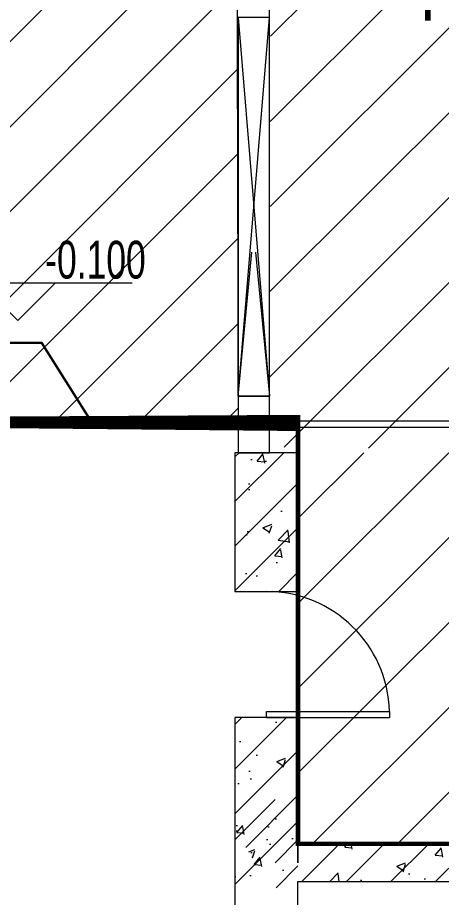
# Model space of a CAD drawing. Extents: x 13114849 to 13479250, y 160225 to 278773.
# Drawn here: x 13447977 to 13451333, y 181135 to 188110 of the extents above; entities that cross this region are included whole.
import ezdxf

# ---------------------------------------------------------------- set-up
doc = ezdxf.new("R2010")
doc.units = 0
doc.header["$LTSCALE"] = 1000
doc.header["$MEASUREMENT"] = 0
doc.linetypes.add('DASH', pattern=[0.35, 0.25, -0.1])
doc.linetypes.add('DOTE', pattern=[2.4200000000000004, 2, -0.2, 0.02, -0.2])
doc.layers.add('DUCT-X-P标注', color=7, linetype='Continuous')
doc.layers.add('PUB_TEXT', color=8, linetype='Continuous')
doc.layers.add('建筑底图', color=8, linetype='Continuous', lineweight=13)
doc.styles.add('C', font='HZTXT_E', dxfattribs={"width": 0.7, "bigfont": 'HZTXT'})
doc.styles.add('宋体', font='')
doc.styles.get('宋体').set_extended_font_data('SimSun')
pattern_1 = [(45, (0.2669163811951876, -129739.492322559), (-336.7596045400932, 336.7596045400933), [])]
pattern_2 = [(45, (-133785.1337951943, -33831), (-176.7766952966369, 176.7766952966369), []), (49.99999999999999, (-133785.1337951943, -33831), (717.2601826007534, -62.75213498259511), [75, -825]), (355, (-133785.1337951943, -33831), (-138.751333613, 752.1921337000118), [60, -660]), (100.4514, (-133725.362115195, -33836.22933999999), (578.5093817140216, 689.4395420609536), [63.74019000000001, -701.142112]), (46.18420000000001, (-133785.1337951943, -33631), (1067.241048625644, -165.5190143290181), [112.5, -1237.5]), (96.6356, (-133696.1970501952, -33644.79330700001), (934.6627055487033, 974.1178709004417), [95.610288, -1051.713]), (351.1842, (-133785.1337951943, -33631), (934.6619451336272, 974.1186009253246), [90, -990]), (21, (-133685.1337951943, -33681), (596.9070521184617, -402.6188906653388), [75, -825]), (326.0000000000001, (-133685.1337951943, -33681), (243.3153319215817, 725.150045046853), [60, -660]), (71.4514, (-133635.3915621936, -33714.55160599999), (840.22262858149, 322.5304967099524), [63.74019000000001, -701.142112]), (37.50000000000001, (-133785.1337951943, -33831), (12.15985531729067, 332.8938538313115), [0, -652, 0, -670, 0, -662.5]), (7.499999999999999, (-133785.1337951943, -33831), (263.0695374421486, 394.4117118823602), [0, -382, 0, -637, 0, -252.5]), (327.5, (-134008.1337951943, -33831), (533.822436172409, -22.55487173437976), [0, -250, 0, -780, 0, -1035]), (317.5, (-134108.1337951943, -33831), (583.1861693423863, 100.1049823323177), [0, -325, 0, -518, 0, -735])]

# ---------------------------------------------------------------- blocks, each defined once
blk = doc.blocks.new('_FZH')
blk.add_lwpolyline([(-0.5, -0.5), (0.5, -0.5), (0.5, 0.5), (-0.4999999999999999, 0.5)], close=True)
blk = doc.blocks.new('$DorLib2D$00000001')
for p, q in [((0.45, 0.975), (0.5000000000000002, 0.975)), ((0.45, 0), (0.45, 0.975)), ((0.5, 0), (0.5, 0.975)), ((0.5, 0), (0.45, 0))]:
    blk.add_line(p, q)
at = {"lineweight": 13}
blk.add_arc((0.475, 0), 0.975, 91.46928358135379, 180, dxfattribs=at)

msp = doc.modelspace()

# ---------------------------------------------------------------- hatches: boundary and pattern name
at = {"layer": '建筑底图', "linetype": 'DASH'}
h = msp.add_hatch(dxfattribs=at)
h.set_pattern_fill('ANSI31', color=8, scale=300, style=0)
h.set_pattern_definition(pattern_1)
h.paths.add_polyline_path([(13449997.3662043, 197653.7500886408), (13455897.36620666, 197653.7500886404), (13455897.366207, 184653.7500886758), (13449972.36620379, 184703.7525290663)])
h = msp.add_hatch(dxfattribs=at)
h.set_pattern_fill('ANSI31', color=8, scale=300, style=0)
h.set_pattern_definition(pattern_1)
h.paths.add_polyline_path([(13444197.36620512, 194859.5146828463), (13446297.36620497, 194859.5146828463), (13446297.36620497, 194309.5146844555), (13447497.36620497, 194309.514683548), (13447497.36620535, 194809.5146845103), (13449697.36620421, 194809.5146845718), (13449722.36620434, 184909.5171260531), (13444172.3662059, 184909.5171263935)])
at = {"layer": '建筑底图'}
h = msp.add_hatch(dxfattribs=at)
h.set_pattern_fill('钢筋混凝土', color=8, scale=100, style=0)
h.set_pattern_definition(pattern_2)
h.paths.add_polyline_path([(13449697.36620472, 184659.5146844574), (13449697.36620468, 183559.5215253906), (13450197.36620467, 183559.5215253907), (13450197.36620472, 184659.5146844574)])
at = {"layer": '建筑底图', "linetype": 'DASH'}
h = msp.add_hatch(dxfattribs=at)
h.set_pattern_fill('ANSI31', color=8, scale=300, style=0)
h.set_pattern_definition(pattern_1)
h.paths.add_polyline_path([(13450197.36620472, 184659.517194763), (13455697.36620442, 184659.517194763), (13455697.36620442, 181559.5181041011), (13450197.36620472, 181559.5181041011)])
at = {"layer": '建筑底图'}
h = msp.add_hatch(dxfattribs=at)
h.set_pattern_fill('钢筋混凝土', color=8, scale=100, style=0)
h.set_pattern_definition(pattern_2)
h.paths.add_polyline_path([(13450197.36620472, 181409.5171034763), (13450197.36620467, 182559.5215253906), (13449697.36620466, 182559.5215253906), (13449697.36620466, 181659.5171034578), (13449864.03287143, 181409.5171034882)])
h = msp.add_hatch(dxfattribs=at)
h.set_pattern_fill('钢筋混凝土', color=8, scale=100, style=0)
h.set_pattern_definition([(45, (-133785.1337951943, -33331), (-176.7766952966369, 176.7766952966369), []), (49.99999999999999, (-133785.1337951943, -33331), (717.2601826007534, -62.75213498259511), [75, -825]), (355, (-133785.1337951943, -33331), (-138.751333613, 752.1921337000118), [60, -660]), (100.4514, (-133725.362115195, -33336.22933999999), (578.5093817140216, 689.4395420609536), [63.74019000000001, -701.142112]), (46.18420000000001, (-133785.1337951943, -33131), (1067.241048625644, -165.5190143290181), [112.5, -1237.5]), (96.6356, (-133696.1970501952, -33144.79330700001), (934.6627055487033, 974.1178709004417), [95.610288, -1051.713]), (351.1842, (-133785.1337951943, -33131), (934.6619451336272, 974.1186009253246), [90, -990]), (21, (-133685.1337951943, -33181), (596.9070521184617, -402.6188906653388), [75, -825]), (326.0000000000001, (-133685.1337951943, -33181), (243.3153319215817, 725.150045046853), [60, -660]), (71.4514, (-133635.3915621936, -33214.55160599999), (840.22262858149, 322.5304967099524), [63.74019000000001, -701.142112]), (37.50000000000001, (-133785.1337951943, -33331), (12.15985531729067, 332.8938538313115), [0, -652, 0, -670, 0, -662.5]), (7.499999999999999, (-133785.1337951943, -33331), (263.0695374421486, 394.4117118823602), [0, -382, 0, -637, 0, -252.5]), (327.5, (-134008.1337951943, -33331), (533.822436172409, -22.55487173437976), [0, -250, 0, -780, 0, -1035]), (317.5, (-134108.1337951943, -33331), (583.1861693423863, 100.1049823323177), [0, -325, 0, -518, 0, -735])])
h.paths.add_polyline_path([(13450030.69953811, 181209.5181044539), (13450197.36620485, 181359.5181044875), (13450197.36620472, 181909.5171034763), (13449864.03287143, 181909.5171034882), (13449697.36620492, 181659.5171035305), (13449697.36620472, 181209.518104351)])
h = msp.add_hatch(dxfattribs=at)
h.set_pattern_fill('钢筋混凝土', color=8, scale=100, style=0)
h.set_pattern_definition([(45, (-133785.1337951943, -33131), (-176.7766952966369, 176.7766952966369), []), (49.99999999999999, (-133785.1337951943, -33131), (717.2601826007534, -62.75213498259511), [75, -825]), (355, (-133785.1337951943, -33131), (-138.751333613, 752.1921337000118), [60, -660]), (100.4514, (-133725.362115195, -33136.22933999999), (578.5093817140216, 689.4395420609536), [63.74019000000001, -701.142112]), (46.18420000000001, (-133785.1337951943, -32931), (1067.241048625644, -165.5190143290181), [112.5, -1237.5]), (96.6356, (-133696.1970501952, -32944.79330700001), (934.6627055487033, 974.1178709004417), [95.610288, -1051.713]), (351.1842, (-133785.1337951943, -32931), (934.6619451336272, 974.1186009253246), [90, -990]), (21, (-133685.1337951943, -32981), (596.9070521184617, -402.6188906653388), [75, -825]), (326.0000000000001, (-133685.1337951943, -32981), (243.3153319215817, 725.150045046853), [60, -660]), (71.4514, (-133635.3915621936, -33014.55160599999), (840.22262858149, 322.5304967099524), [63.74019000000001, -701.142112]), (37.50000000000001, (-133785.1337951943, -33131), (12.15985531729067, 332.8938538313115), [0, -652, 0, -670, 0, -662.5]), (7.499999999999999, (-133785.1337951943, -33131), (263.0695374421486, 394.4117118823602), [0, -382, 0, -637, 0, -252.5]), (327.5, (-134008.1337951943, -33131), (533.822436172409, -22.55487173437976), [0, -250, 0, -780, 0, -1035]), (317.5, (-134108.1337951943, -33131), (583.1861693423863, 100.1049823323177), [0, -325, 0, -518, 0, -735])])
h.paths.add_polyline_path([(13450030.69953811, 181409.5181044539), (13450197.36620476, 181259.5181045234), (13451697.36620655, 181259.5181043504), (13451697.36620655, 181559.5181043504), (13450197.36620485, 181559.5181044875)])

# ---------------------------------------------------------------- linework, layer by layer
at = {"layer": 'DUCT-X-P标注', "const_width": 35}
for points in [[(13444172.36620502, 194858.5527504617), (13449972.36620392, 194858.5527507599), (13449972.36620495, 197908.5527505617), (13455922.3662057, 197908.5527494717), (13455922.3662066, 181559.5181043504), (13450197.36620492, 181559.5181043504), (13450197.36620492, 184908.5551909725), (13444172.36455094, 184908.5551909651), (13444172.36785951, 194858.5534472385)], [(13444172.36620507, 194858.5527451193), (13449972.36620396, 194858.5527454176), (13449972.366205, 197908.5527452193), (13455922.36620575, 197908.5527441294), (13455922.3662066, 181559.5181043504), (13450197.36620492, 181559.5181043504), (13450197.36620497, 184908.5551856302), (13444172.36455098, 184908.5551856227), (13444172.36785955, 194858.5534418962)]]:
    msp.add_lwpolyline(points, dxfattribs=at)
at = {"layer": 'DUCT-X-P标注'}
for points in [[(13448560.16630851, 184909.5169048265), (13448168.35864133, 185530.4785216213), (13445267.92820133, 185530.4785216213)], [(13448560.1676852, 184909.5169048265), (13448168.36001802, 185530.4785216213), (13445267.92957801, 185530.4785216213)], [(13448560.1676852, 184908.5549644244), (13448168.36001802, 185529.5165812192), (13445267.92957801, 185529.5165812192)]]:
    msp.add_lwpolyline(points, dxfattribs=at)
at = {"layer": '建筑底图', "color": 8}
for p, q in [((13449722.36620397, 185109.5171238371), (13449832.8758829, 186249.5146844072)), ((13449722.36620397, 185109.5171238371), (13449722.36620397, 186249.5146844071)), ((13449861.85652309, 186249.5146844072), (13449972.36620202, 185109.5171238374)), ((13449972.36620202, 185109.5171238371), (13449972.36620202, 186249.5146844071)), ((13450197.36620435, 184659.5146856282), (13449697.36620435, 184659.5146856282)), ((13449722.36620381, 184659.5146845703), (13449697.36620472, 184659.5146844574)), ((13449697.36620472, 184659.5146844574), (13449697.36620468, 183559.5215253906)), ((13450197.36620472, 184659.5146844574), (13449972.36620528, 184659.5146845703)), ((13450197.36620467, 183559.5215253907), (13450197.36620472, 184659.5146844574)), ((13449697.36620468, 183559.5215253906), (13450197.36620467, 183559.5215253907)), ((13449697.36620466, 182559.5215253906), (13449697.36620466, 179659.5171034578)), ((13450197.36620467, 182559.5215253906), (13449697.36620466, 182559.5215253906)), ((13450197.36620472, 181409.5171034763), (13450197.36620467, 182559.5215253906)), ((13449697.36620441, 182459.5170952663), (13449697.36620443, 181852.5242067336)), ((13450197.36620435, 182459.5170952663), (13450197.36620435, 181929.5000000079)), ((13450197.36620485, 181559.5181044875), (13450197.36620472, 181409.5171034763)), ((13450197.36620485, 181559.5181044875), (13451697.36620655, 181559.5181043504)), ((13450197.36620472, 177959.5171034624), (13450197.36620476, 181259.5181045234)), ((13450197.36620476, 181259.5181045234), (13451697.36620655, 181259.5181043504))]:
    msp.add_line(p, q, dxfattribs=at)
at = {"layer": '建筑底图'}
for p, q in [((13447677.41852608, 186007.2275159182), (13448883.45695888, 186007.2275159182)), ((13447977.41852608, 185707.2275159182), (13447677.41852608, 186007.2275159182)), ((13447977.41852608, 185707.2275159182), (13448277.41852608, 186007.2275159182))]:
    msp.add_line(p, q, dxfattribs=at)
at = {"layer": '建筑底图', "color": 8, "linetype": 'DOTE'}
for p, q in [((13474197.36620497, 184859.5146856282), (13119297.36620772, 184859.5146856282)), ((13473697.36620498, 184859.5146856282), (13439786.36620481, 184859.5146856282))]:
    msp.add_line(p, q, dxfattribs=at)
at = {"layer": '建筑底图', "color": 8}
for points in [[(13449972.36620434, 197909.5146856214), (13455922.36620673, 197909.5146836017), (13455922.36620702, 184909.5171260299), (13449972.3662054, 184909.5171260324)], [(13444197.36620497, 194859.5153823114), (13446297.36620497, 194859.5146840197), (13446297.36620497, 194309.5146856289), (13447497.36620497, 194309.5146847215), (13447497.36620535, 194809.5146856838), (13449697.36620421, 194809.5146857452), (13449722.36620434, 184909.5171260531), (13444197.36620496, 184859.5146856282)], [(13449722.36620439, 188109.5171260117), (13449722.36620438, 185109.5171260117), (13449972.3662054, 185109.5171260058), (13449972.36620468, 188109.5171260055)]]:
    msp.add_lwpolyline(points, close=True, dxfattribs=at)
for points in [[(13449722.36620438, 185109.5171260117), (13449972.36620468, 188109.5171260055)], [(13449722.36620439, 188109.5171260117), (13449972.3662054, 185109.5171260058)]]:
    msp.add_lwpolyline(points, dxfattribs=at)

# ---------------------------------------------------------------- block references
at = {"layer": '建筑底图', "color": 8, "xscale": 250}
for p, yscale, zscale in [((13449847.36620446, 184884.5159146449), 450.0024207261158, 450.0024207261158), ((13449847.36620447, 184884.515913474), 450.0024207260867, 450.0024207260867)]:
    msp.add_blockref('_FZH', p, dxfattribs=dict(at, yscale=yscale, zscale=zscale))
at = {"layer": '建筑底图', "color": 8, "xscale": -1000, "yscale": -1000, "zscale": -1000, "rotation": 90}
msp.add_blockref('$DorLib2D$00000001', (13449947.36620472, 183059.5215252994), dxfattribs=at)

# ---------------------------------------------------------------- texts
at = {"layer": 'PUB_TEXT', "color": 0, "style": '宋体'}
msp.add_text('4', height=379.746835443038, dxfattribs=at).set_placement((13451049.74910471, 188085.5404430232, -6400))
at = {"layer": '建筑底图', "style": 'C', "width": 0.7}
msp.add_text('-0.100', height=300, dxfattribs=at).set_placement((13448195.16330213, 186040.1952565406))

doc.saveas('drawing.dxf')
